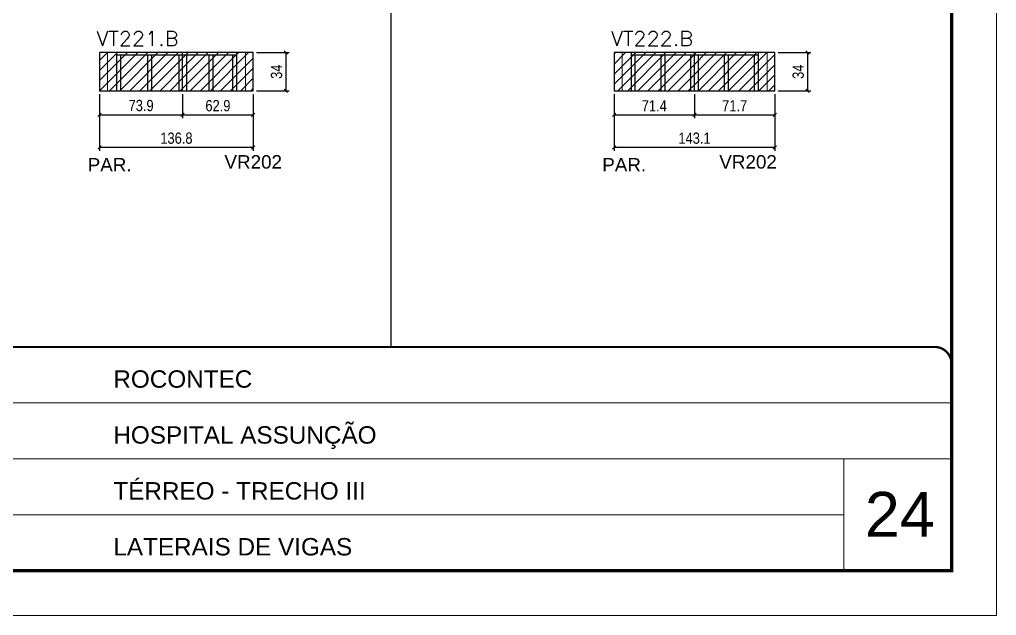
# Model space of a CAD drawing. Extents: x 137137 to 143418, y 10464 to 34486.
# Drawn here: x 142521 to 143391, y 27693 to 28224 of the extents above; entities that cross this region are included whole.
import ezdxf

# ---------------------------------------------------------------- set-up
doc = ezdxf.new("R2010")
doc.units = 0
doc.linetypes.add('CONTINUO', pattern=[0])
doc.linetypes.add('DASHED', pattern=[0.75, 0.5, -0.25])
for name, color, linetype in [('5', 5, 'Continuous'), ('COTA', 241, 'Continuous'), ('Painéis', 200, 'Continuous'), ('SARR_2.2x7', 40, 'Continuous'), ('SARR_3.5x7', 81, 'Continuous')]:
    doc.layers.add(name, color=color, linetype=linetype)
for name, color, linetype, lineweight in [('CARIMBO', 255, 'Continuous', 9), ('Folhas', 255, 'Continuous', 9), ('Hachura', 251, 'Continuous', 9), ('Sarr 2.2x7', 40, 'Continuous', 9), ('SARRAFO DE PRESSAO', 251, 'DASHED', 9), ('Texto Seção', 7, 'Continuous', 15)]:
    doc.layers.add(name, color=color, linetype=linetype, lineweight=lineweight)
doc.styles.add('ARIAL', font='arial.ttf')
doc.styles.add('COTA TECNICA', font='techl___.ttf', dxfattribs={"height": 10})
doc.styles.add('REGUA-120', font='ROMANS.shx', dxfattribs={"height": 15})
doc.styles.get("Standard").update_dxf_attribs({"font": 'arial.ttf'})
doc.dimstyles.new('PAINEL', dxfattribs={"dimtxt": 10, "dimasz": 3, "dimexe": 3, "dimexo": 3, "dimgap": 3, "dimtad": 1, "dimdec": 1, "dimzin": 12, "dimdsep": 46, "dimtxsty": 'COTA TECNICA', "dimblk1": 'OBLIQUE', "dimblk2": 'OBLIQUE', "dimsah": 1, "dimcen": 0.9, "dimclrd": 4, "dimclre": 4, "dimclrt": 240, "dimadec": 1, "dimazin": 3, "dimtfac": 1, "dimtdec": 1, "dimtmove": 0, "dimatfit": 3, "dimfxl": 1, "dimtolj": 1, "dimtzin": 12, "dimarcsym": 0})
pattern_1 = [(45, (4713.487, 1148.575), (-4.49012806, 4.49012806), [])]
pattern_2 = [(45, (4755, 1148.575), (-4.49012806, 4.49012806), [])]

# ---------------------------------------------------------------- blocks, each defined once
blk = doc.blocks.new('9999999999')
at = {"color": 30, "linetype": 'CONTINUO'}
for p, q in [((98564.56, 34379.64), (99583.98, 34379.64)), ((98564.56, 34329.83), (99487.98, 34329.83)), ((99583.98, 34329.83), (99487.98, 34329.83)), ((99487.98, 34329.83), (99487.98, 34230.21)), ((98564.56, 34280.02), (99487.98, 34280.02))]:
    blk.add_line(p, q, dxfattribs=at)
at = {"color": 30, "linetype": 'CONTINUO', "const_width": 2}
blk.add_lwpolyline([(99583.98, 34230.21), (99583.98, 34414.45, 0.414214), (99568.98, 34429.45), (98228.98, 34429.45, 0.414214), (98213.98, 34414.45), (98213.98, 34245.21, 0.414214), (98228.98, 34230.21), (99583.98, 34230.21)], format="xyb", dxfattribs=at)
at = {"layer": 'Folhas'}
blk.add_lwpolyline([(98138.98, 34190.21), (99623.98, 34190.21), (99623.98, 35240.21), (98138.98, 35240.21)], close=True, dxfattribs=at)
at = {"layer": 'Folhas', "color": 30, "const_width": 3}
blk.add_lwpolyline([(98213.98, 34230.21), (99583.98, 34230.21), (99583.98, 35200.21), (98213.98, 35200.21)], close=True, dxfattribs=at)
at = {"color": 7, "linetype": 'Continuous', "ltscale": 5, "style": 'ARIAL'}
for s, height, p in [('ROCONTEC', 15.483, (98837.68, 34393.13)), ('HOSPITAL ASSUNÇÃO', 15.4829, (98837.68, 34343.32)), ('TÉRREO - TRECHO III', 15.4829, (98837.68, 34293.51)), ('LATERAIS DE VIGAS', 15.4829, (98837.68, 34243.7))]:
    blk.add_text(s, height=height, dxfattribs=at).set_placement(p)
blk = doc.blocks.new('_Oblique')
at = {"color": 0, "linetype": 'ByBlock', "lineweight": -2}
blk.add_line((-0.5, -0.5), (0.5, 0.5), dxfattribs=at)
blk = doc.blocks.new('*D5810')
at = {"layer": 'COTA', "color": 4, "linetype": 'ByBlock', "lineweight": -2, "transparency": 16777216}
for p, q in [((143196.53, 28194.4), (143225.5, 28194.4)), ((143222.5, 28194.4), (143222.5, 28160.4)), ((143196.53, 28160.4), (143225.5, 28160.4))]:
    blk.add_line(p, q, dxfattribs=at)
at = {"layer": 'Defpoints', "color": 0, "linetype": 'ByBlock', "transparency": 16777216}
for p in [(143193.53, 28194.4), (143193.53, 28160.4), (143222.5, 28160.4)]:
    blk.add_point(p, dxfattribs=at)
at = {"layer": 'COTA', "color": 4, "linetype": 'ByBlock', "lineweight": -2, "transparency": 16777216, "xscale": 3, "yscale": 3, "zscale": 3}
for p, rotation in [((143222.5, 28194.4), 90), ((143222.5, 28160.4), 270)]:
    blk.add_blockref('_Oblique', p, dxfattribs=dict(at, rotation=rotation))
at = {"layer": 'COTA', "color": 240, "linetype": 'ByBlock', "transparency": 16777216, "insert": (143214.28, 28177.4), "char_height": 10, "attachment_point": 5, "rotation": 90, "style": 'COTA TECNICA'}
blk.add_mtext('\\A1;34', dxfattribs=at)
blk = doc.blocks.new('*D5811')
at = {"layer": 'COTA', "color": 4, "linetype": 'ByBlock', "lineweight": -2, "transparency": 16777216}
for p, q in [((143050.43, 28157.4), (143050.43, 28106.92)), ((143193.53, 28157.4), (143193.53, 28106.92)), ((143193.53, 28109.92), (143050.43, 28109.92))]:
    blk.add_line(p, q, dxfattribs=at)
at = {"layer": 'Defpoints', "color": 0, "linetype": 'ByBlock', "transparency": 16777216}
for p in [(143050.43, 28160.4), (143193.53, 28160.4), (143050.43, 28109.92)]:
    blk.add_point(p, dxfattribs=at)
at = {"layer": 'COTA', "color": 4, "linetype": 'ByBlock', "lineweight": -2, "transparency": 16777216, "xscale": 3, "yscale": 3, "zscale": 3, "rotation": 180}
blk.add_blockref('_Oblique', (143050.43, 28109.92), dxfattribs=at)
at = {"layer": 'COTA', "color": 4, "linetype": 'ByBlock', "lineweight": -2, "transparency": 16777216, "xscale": 3, "yscale": 3, "zscale": 3}
blk.add_blockref('_Oblique', (143193.53, 28109.92), dxfattribs=at)
at = {"layer": 'COTA', "color": 240, "linetype": 'ByBlock', "transparency": 16777216, "insert": (143121.98, 28118.14), "char_height": 10, "attachment_point": 5, "style": 'COTA TECNICA'}
blk.add_mtext('\\A1;143.1', dxfattribs=at)
blk = doc.blocks.new('*D5812')
at = {"layer": 'COTA', "color": 4, "linetype": 'ByBlock', "lineweight": -2, "transparency": 16777216}
for p, q in [((143050.43, 28157.4), (143050.43, 28135.97)), ((143121.83, 28157.4), (143121.83, 28135.97)), ((143050.43, 28138.97), (143121.83, 28138.97))]:
    blk.add_line(p, q, dxfattribs=at)
at = {"layer": 'Defpoints', "color": 0, "linetype": 'ByBlock', "transparency": 16777216}
for p in [(143050.43, 28160.4), (143121.83, 28160.4), (143121.83, 28138.97)]:
    blk.add_point(p, dxfattribs=at)
at = {"layer": 'COTA', "color": 4, "linetype": 'ByBlock', "lineweight": -2, "transparency": 16777216, "xscale": 3, "yscale": 3, "zscale": 3, "rotation": 180}
blk.add_blockref('_Oblique', (143050.43, 28138.97), dxfattribs=at)
at = {"layer": 'COTA', "color": 4, "linetype": 'ByBlock', "lineweight": -2, "transparency": 16777216, "xscale": 3, "yscale": 3, "zscale": 3}
blk.add_blockref('_Oblique', (143121.83, 28138.97), dxfattribs=at)
at = {"layer": 'COTA', "color": 240, "linetype": 'ByBlock', "transparency": 16777216, "insert": (143086.13, 28147.04), "char_height": 10, "attachment_point": 5, "style": 'COTA TECNICA'}
blk.add_mtext('\\A1;71.4', dxfattribs=at)
blk = doc.blocks.new('*D5813')
at = {"layer": 'COTA', "color": 4, "linetype": 'ByBlock', "lineweight": -2, "transparency": 16777216}
for p, q in [((143121.83, 28157.4), (143121.83, 28135.97)), ((143193.53, 28157.4), (143193.53, 28135.97)), ((143121.83, 28138.97), (143193.53, 28138.97))]:
    blk.add_line(p, q, dxfattribs=at)
at = {"layer": 'Defpoints', "color": 0, "linetype": 'ByBlock', "transparency": 16777216}
for p in [(143121.83, 28160.4), (143193.53, 28160.4), (143193.53, 28138.97)]:
    blk.add_point(p, dxfattribs=at)
at = {"layer": 'COTA', "color": 4, "linetype": 'ByBlock', "lineweight": -2, "transparency": 16777216, "xscale": 3, "yscale": 3, "zscale": 3, "rotation": 180}
blk.add_blockref('_Oblique', (143121.83, 28138.97), dxfattribs=at)
at = {"layer": 'COTA', "color": 4, "linetype": 'ByBlock', "lineweight": -2, "transparency": 16777216, "xscale": 3, "yscale": 3, "zscale": 3}
blk.add_blockref('_Oblique', (143193.53, 28138.97), dxfattribs=at)
at = {"layer": 'COTA', "color": 240, "linetype": 'ByBlock', "transparency": 16777216, "insert": (143157.68, 28147.04), "char_height": 10, "attachment_point": 5, "style": 'COTA TECNICA'}
blk.add_mtext('\\A1;71.7', dxfattribs=at)
blk = doc.blocks.new('*D5822')
at = {"layer": 'COTA', "color": 4, "linetype": 'ByBlock', "lineweight": -2, "transparency": 16777216}
for p, q in [((142732.06, 28194.4), (142761.04, 28194.4)), ((142758.04, 28194.4), (142758.04, 28160.4)), ((142732.06, 28160.4), (142761.04, 28160.4))]:
    blk.add_line(p, q, dxfattribs=at)
at = {"layer": 'Defpoints', "color": 0, "linetype": 'ByBlock', "transparency": 16777216}
for p in [(142729.06, 28194.4), (142729.06, 28160.4), (142758.04, 28160.4)]:
    blk.add_point(p, dxfattribs=at)
at = {"layer": 'COTA', "color": 4, "linetype": 'ByBlock', "lineweight": -2, "transparency": 16777216, "xscale": 3, "yscale": 3, "zscale": 3}
for p, rotation in [((142758.04, 28194.4), 90), ((142758.04, 28160.4), 270)]:
    blk.add_blockref('_Oblique', p, dxfattribs=dict(at, rotation=rotation))
at = {"layer": 'COTA', "color": 240, "linetype": 'ByBlock', "transparency": 16777216, "insert": (142749.82, 28177.4), "char_height": 10, "attachment_point": 5, "rotation": 90, "style": 'COTA TECNICA'}
blk.add_mtext('\\A1;34', dxfattribs=at)
blk = doc.blocks.new('*D5823')
at = {"layer": 'COTA', "color": 4, "linetype": 'ByBlock', "lineweight": -2, "transparency": 16777216}
for p, q in [((142592.26, 28157.4), (142592.26, 28106.92)), ((142729.06, 28157.4), (142729.06, 28106.92)), ((142729.06, 28109.92), (142592.26, 28109.92))]:
    blk.add_line(p, q, dxfattribs=at)
at = {"layer": 'Defpoints', "color": 0, "linetype": 'ByBlock', "transparency": 16777216}
for p in [(142592.26, 28160.4), (142729.06, 28160.4), (142592.26, 28109.92)]:
    blk.add_point(p, dxfattribs=at)
at = {"layer": 'COTA', "color": 4, "linetype": 'ByBlock', "lineweight": -2, "transparency": 16777216, "xscale": 3, "yscale": 3, "zscale": 3, "rotation": 180}
blk.add_blockref('_Oblique', (142592.26, 28109.92), dxfattribs=at)
at = {"layer": 'COTA', "color": 4, "linetype": 'ByBlock', "lineweight": -2, "transparency": 16777216, "xscale": 3, "yscale": 3, "zscale": 3}
blk.add_blockref('_Oblique', (142729.06, 28109.92), dxfattribs=at)
at = {"layer": 'COTA', "color": 240, "linetype": 'ByBlock', "transparency": 16777216, "insert": (142660.66, 28118.16), "char_height": 10, "attachment_point": 5, "style": 'COTA TECNICA'}
blk.add_mtext('\\A1;136.8', dxfattribs=at)
blk = doc.blocks.new('*D5824')
at = {"layer": 'COTA', "color": 4, "linetype": 'ByBlock', "lineweight": -2, "transparency": 16777216}
for p, q in [((142592.26, 28157.4), (142592.26, 28135.97)), ((142666.16, 28157.4), (142666.16, 28135.97)), ((142592.26, 28138.97), (142666.16, 28138.97))]:
    blk.add_line(p, q, dxfattribs=at)
at = {"layer": 'Defpoints', "color": 0, "linetype": 'ByBlock', "transparency": 16777216}
for p in [(142592.26, 28160.4), (142666.16, 28160.4), (142666.16, 28138.97)]:
    blk.add_point(p, dxfattribs=at)
at = {"layer": 'COTA', "color": 4, "linetype": 'ByBlock', "lineweight": -2, "transparency": 16777216, "xscale": 3, "yscale": 3, "zscale": 3, "rotation": 180}
blk.add_blockref('_Oblique', (142592.26, 28138.97), dxfattribs=at)
at = {"layer": 'COTA', "color": 4, "linetype": 'ByBlock', "lineweight": -2, "transparency": 16777216, "xscale": 3, "yscale": 3, "zscale": 3}
blk.add_blockref('_Oblique', (142666.16, 28138.97), dxfattribs=at)
at = {"layer": 'COTA', "color": 240, "linetype": 'ByBlock', "transparency": 16777216, "insert": (142629.21, 28147.22), "char_height": 10, "attachment_point": 5, "style": 'COTA TECNICA'}
blk.add_mtext('\\A1;73.9', dxfattribs=at)
blk = doc.blocks.new('*D5825')
at = {"layer": 'COTA', "color": 4, "linetype": 'ByBlock', "lineweight": -2, "transparency": 16777216}
for p, q in [((142666.16, 28157.4), (142666.16, 28135.97)), ((142729.06, 28157.4), (142729.06, 28135.97)), ((142666.16, 28138.97), (142729.06, 28138.97))]:
    blk.add_line(p, q, dxfattribs=at)
at = {"layer": 'Defpoints', "color": 0, "linetype": 'ByBlock', "transparency": 16777216}
for p in [(142666.16, 28160.4), (142729.06, 28160.4), (142729.06, 28138.97)]:
    blk.add_point(p, dxfattribs=at)
at = {"layer": 'COTA', "color": 4, "linetype": 'ByBlock', "lineweight": -2, "transparency": 16777216, "xscale": 3, "yscale": 3, "zscale": 3, "rotation": 180}
blk.add_blockref('_Oblique', (142666.16, 28138.97), dxfattribs=at)
at = {"layer": 'COTA', "color": 4, "linetype": 'ByBlock', "lineweight": -2, "transparency": 16777216, "xscale": 3, "yscale": 3, "zscale": 3}
blk.add_blockref('_Oblique', (142729.06, 28138.97), dxfattribs=at)
at = {"layer": 'COTA', "color": 240, "linetype": 'ByBlock', "transparency": 16777216, "insert": (142697.61, 28147.1), "char_height": 10, "attachment_point": 5, "style": 'COTA TECNICA'}
blk.add_mtext('\\A1;62.9', dxfattribs=at)

msp = doc.modelspace()

# ---------------------------------------------------------------- hatches: boundary and pattern name
at = {"layer": 'Hachura', "linetype": 'ByBlock'}
h = msp.add_hatch(dxfattribs=at)
h.set_pattern_fill('ANSI31', color=256, scale=2)
h.set_pattern_definition(pattern_2)
h.paths.add_polyline_path([(142592.26, 28194.4), (142592.26, 28160.4), (142666.16, 28160.4), (142666.16, 28194.4)])
h = msp.add_hatch(dxfattribs=at)
h.set_pattern_fill('ANSI31', color=256, scale=2)
h.set_pattern_definition(pattern_2)
h.paths.add_polyline_path([(142666.16, 28194.4), (142666.16, 28160.4), (142729.06, 28160.4), (142729.06, 28194.4)])
h = msp.add_hatch(dxfattribs=at)
h.set_pattern_fill('ANSI31', color=256, scale=2)
h.set_pattern_definition(pattern_1)
h.paths.add_polyline_path([(143050.43, 28194.4), (143050.43, 28160.4), (143121.83, 28160.4), (143121.83, 28194.4)])
h = msp.add_hatch(dxfattribs=at)
h.set_pattern_fill('ANSI31', color=256, scale=2)
h.set_pattern_definition(pattern_1)
h.paths.add_polyline_path([(143121.83, 28194.4), (143121.83, 28160.4), (143193.53, 28160.4), (143193.53, 28194.4)])

# ---------------------------------------------------------------- linework, layer by layer
at = {"layer": 'COTA', "linetype": 'ByBlock'}
msp.add_line((142851.7, 28702.9), (142851.7, 27932.14), dxfattribs=at)
at = {"layer": 'Painéis', "linetype": 'ByBlock'}
for p, q in [((142666.16, 28160.4), (142666.16, 28194.4)), ((143121.83, 28160.4), (143121.83, 28194.4))]:
    msp.add_line(p, q, dxfattribs=at)
for points in [[(142592.26, 28160.4), (142729.06, 28160.4), (142729.06, 28194.4), (142592.26, 28194.4)], [(143050.43, 28160.4), (143193.53, 28160.4), (143193.53, 28194.4), (143050.43, 28194.4)]]:
    msp.add_lwpolyline(points, close=True, dxfattribs=at)
at = {"layer": 'Sarr 2.2x7'}
for p, q in [((142599.26, 28160.4), (142599.26, 28194.4)), ((142722.06, 28194.4), (142722.06, 28160.4)), ((143057.43, 28160.4), (143057.43, 28194.4)), ((143186.53, 28194.4), (143186.53, 28160.4))]:
    msp.add_line(p, q, dxfattribs=at)
at = {"layer": 'SARR_2.2x7', "linetype": 'Continuous'}
for p, q in [((142666.16, 28192.2), (142607.26, 28192.2)), ((142714.06, 28192.2), (142666.16, 28192.2)), ((143121.83, 28192.2), (143065.43, 28192.2)), ((143178.53, 28192.2), (143121.83, 28192.2))]:
    msp.add_line(p, q, dxfattribs=at)
at = {"layer": 'SARR_3.5x7'}
for p, q in [((142607.26, 28194.4), (142607.26, 28160.4)), ((142610.76, 28192.2), (142610.76, 28160.4)), ((142634.96, 28192.2), (142634.96, 28160.4)), ((142638.46, 28192.2), (142638.46, 28160.4)), ((142662.66, 28192.2), (142662.66, 28160.4)), ((142669.66, 28192.2), (142669.66, 28160.4)), ((142689.57, 28192.2), (142689.57, 28160.4)), ((142693.07, 28192.2), (142693.07, 28160.4)), ((142710.56, 28192.2), (142710.56, 28160.4)), ((142714.06, 28194.4), (142714.06, 28160.4)), ((143065.43, 28194.4), (143065.43, 28160.4)), ((143068.93, 28192.2), (143068.93, 28160.4)), ((143091.88, 28192.2), (143091.88, 28160.4)), ((143095.38, 28192.2), (143095.38, 28160.4)), ((143118.33, 28192.2), (143118.33, 28160.4)), ((143125.33, 28192.2), (143125.33, 28160.4)), ((143148.28, 28192.2), (143148.28, 28160.4)), ((143151.78, 28192.2), (143151.78, 28160.4)), ((143175.03, 28192.2), (143175.03, 28160.4)), ((143178.53, 28194.4), (143178.53, 28160.4))]:
    msp.add_line(p, q, dxfattribs=at)

# ---------------------------------------------------------------- block references
at = {"layer": 'SARRAFO DE PRESSAO', "color": 6, "linetype": 'ByBlock'}
msp.add_blockref('9999999999', (43766.81, -6497.3), dxfattribs=at)

# ---------------------------------------------------------------- texts
at = {"layer": '5', "linetype": 'Continuous'}
for s, p in [('PAR.', (142581.64, 28088.5)), ('VR202', (142703.42, 28091.05)), ('PAR.', (143039.8, 28088.5)), ('VR202', (143144.01, 28091.05))]:
    msp.add_text(s, height=12, rotation=0.00004, dxfattribs=at).set_placement(p)
at = {"layer": 'CARIMBO', "style": 'ARIAL'}
msp.add_text('24', height=40, dxfattribs=at).set_placement((143273.65, 27763.04))
at = {"layer": 'Texto Seção', "style": 'REGUA-120', "width": 1.05}
for s, p in [('VT221.B', (142589.45, 28200.39)), ('VT222.B', (143047.61, 28200.39))]:
    msp.add_text(s, height=13, dxfattribs=at).set_placement(p)

# ---------------------------------------------------------------- dimensions: what is measured, and where the dimension line sits
at = {"layer": 'COTA', "linetype": 'ByBlock'}
for base, p1, p2, picture, middle in [((142758.04, 28160.4), (142729.06, 28194.4), (142729.06, 28160.4), '*D5822', (142749.82, 28177.4)), ((143222.5, 28160.4), (143193.53, 28194.4), (143193.53, 28160.4), '*D5810', (143214.28, 28177.4))]:
    dim = msp.add_linear_dim(base=base, p1=p1, p2=p2, angle=90, dimstyle='PAINEL', dxfattribs=at)
    dim.commit()
    dim.dimension.update_dxf_attribs({"geometry": picture, "text_midpoint": middle})
for base, p1, p2, picture, middle in [((142592.26, 28109.92), (142729.06, 28160.4), (142592.26, 28160.4), '*D5823', (142660.66, 28118.16)), ((142666.16, 28138.97), (142592.26, 28160.4), (142666.16, 28160.4), '*D5824', (142629.21, 28147.22)), ((142729.06, 28138.97), (142666.16, 28160.4), (142729.06, 28160.4), '*D5825', (142697.61, 28147.1)), ((143050.43, 28109.92), (143193.53, 28160.4), (143050.43, 28160.4), '*D5811', (143121.98, 28118.14)), ((143121.83, 28138.97), (143050.43, 28160.4), (143121.83, 28160.4), '*D5812', (143086.13, 28147.04)), ((143193.53, 28138.97), (143121.83, 28160.4), (143193.53, 28160.4), '*D5813', (143157.68, 28147.04))]:
    dim = msp.add_linear_dim(base=base, p1=p1, p2=p2, dimstyle='PAINEL', dxfattribs=at)
    dim.commit()
    dim.dimension.update_dxf_attribs({"geometry": picture, "text_midpoint": middle})

doc.saveas('drawing.dxf')
